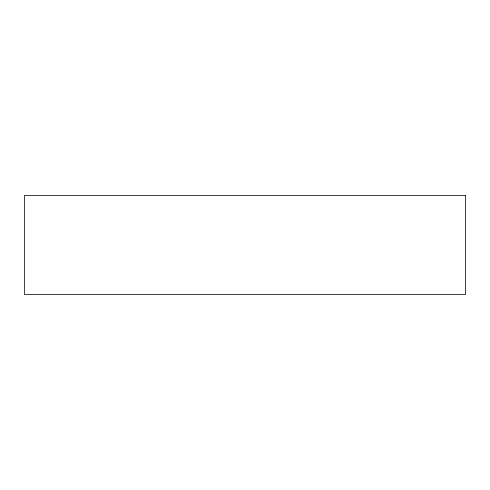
<?xml version="1.0" encoding="UTF-8"?>
<svg xmlns="http://www.w3.org/2000/svg" width="490" height="490" viewBox="0 0 490 490"><rect width="100%" height="100%" fill="white"/><g stroke="black" fill="none" stroke-linecap="round" stroke-linejoin="round"><path stroke-width="0.73" d="M465.5 195.388L24.5 195.388L24.5 294.613L465.5 294.613L465.5 195.388"/></g></svg>
